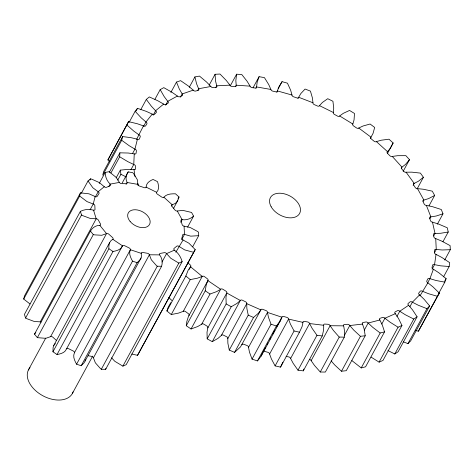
<?xml version="1.0" encoding="UTF-8"?>
<svg xmlns="http://www.w3.org/2000/svg" width="474" height="474" viewBox="0 0 474 474"><rect width="100%" height="100%" fill="white"/><g stroke="black" fill="none" stroke-linecap="round" stroke-linejoin="round"><path stroke-width="0.71" d="M110.922 172.974L119.703 156.799L119.881 152.829L128.211 153.025L134.249 153.872A1.819 1.173 28.5 0 0 136.074 153.238L136.405 150.951A1.819 1.173 28.5 0 0 134.936 149.126L129.266 145.773L121.7 140.263L122.636 136.559L131.286 137.727L137.419 139.238A1.819 1.173 28.5 0 0 139.445 138.858L140.221 136.755A1.819 1.173 28.5 0 0 139.024 134.871L133.739 131.055L126.884 124.994L128.543 121.634L137.353 123.755L143.468 125.894A1.819 1.173 28.5 0 0 145.648 125.782L146.851 123.898A1.819 1.173 28.5 0 0 145.956 121.99L141.157 117.789L135.137 111.289L137.501 108.339L146.288 111.372L152.267 114.104A1.819 1.173 28.5 0 0 154.565 114.252L156.171 112.628A1.819 1.173 28.5 0 0 155.596 110.738L151.372 106.229L146.312 99.427L149.328 96.933L157.931 100.82L163.654 104.09A1.819 1.173 28.5 0 0 166.018 104.505L167.997 103.172A1.819 1.173 28.5 0 0 167.749 101.329L164.194 96.601L160.188 89.622L163.797 87.649L172.038 92.306L177.4 96.05A1.819 1.173 28.5 0 0 179.794 96.72L182.105 95.707A1.819 1.173 28.5 0 0 182.188 93.947L179.362 89.094L176.488 82.079L180.624 80.651L188.35 86.001L193.238 90.143A1.819 1.173 28.5 0 0 195.614 91.055L198.215 90.374A1.819 1.173 28.5 0 0 198.63 88.739L196.592 83.857L194.903 76.936L199.483 76.089L206.546 82.014L210.865 86.481A1.819 1.173 28.5 0 0 213.17 87.613L216.008 87.287A1.819 1.173 28.5 0 0 216.754 85.806L215.534 80.983L215.072 74.294L220.007 74.045L226.264 80.438L229.937 85.136A1.819 1.173 28.5 0 0 232.13 86.475L235.151 86.505A1.819 1.173 28.5 0 0 236.2 85.202L235.839 80.533L236.603 74.211L241.799 74.56L247.126 81.297L250.076 86.138A1.819 1.173 28.5 0 0 252.115 87.649L255.261 88.034A1.819 1.173 28.5 0 0 256.6 86.938L257.092 82.517L259.077 76.681L264.427 77.623L268.728 84.568L270.903 89.456A1.819 1.173 28.5 0 0 272.74 91.115L275.951 91.849A1.819 1.173 28.5 0 0 277.557 90.978L291.996 95.037A1.819 1.173 28.5 0 0 293.607 96.809L296.819 97.881A1.819 1.173 28.5 0 0 298.656 97.253L312.959 102.769A1.819 1.173 28.5 0 0 314.303 104.624L317.456 106.004A1.819 1.173 28.5 0 0 319.488 105.637L333.376 112.504A1.819 1.173 28.5 0 0 334.431 114.4L337.458 116.071A1.819 1.173 28.5 0 0 339.645 115.964L352.852 124.046A1.819 1.173 28.5 0 0 353.598 125.948L356.442 127.873A1.819 1.173 28.5 0 0 358.747 128.033L371.006 137.176A1.819 1.173 28.5 0 0 371.426 139.048L374.033 141.187A1.819 1.173 28.5 0 0 376.409 141.608L381.286 140.209L388.994 139.202L393.142 142.952L390.298 148.362L387.483 151.633A1.819 1.173 28.5 0 0 387.578 153.44L389.895 155.756A1.819 1.173 28.5 0 0 392.288 156.432L397.639 155.697L405.874 155.662L409.495 159.673L403.173 171.315M134.249 153.872L133.763 164.478L130.954 169.656M187.811 262.726L190.275 264.96A1.819 1.173 28.5 0 1 190.536 266.803L188.113 270.322L185.855 276.028L190.234 279.624L197.628 278.137L202.232 276.413A1.819 1.173 28.5 0 1 204.578 276.703L207.31 278.742A1.819 1.173 28.5 0 1 207.896 280.632L220.659 289.264A1.819 1.173 28.5 0 1 222.91 289.294L225.849 291.095A1.819 1.173 28.5 0 1 226.756 292.997L240.336 300.492A1.819 1.173 28.5 0 1 242.451 300.249L245.544 301.784A1.819 1.173 28.5 0 1 246.753 303.662L227.787 338.596L227.864 343.188L229.268 350.061L234.559 352.389L240.484 346.927L260.884 309.866A1.819 1.173 28.5 0 1 262.821 309.368L266.009 310.594A1.819 1.173 28.5 0 1 267.49 312.413L268.426 317.195L271.027 324.204L276.419 325.999L280.146 321.099L281.9 317.213A1.819 1.173 28.5 0 1 283.624 316.46L286.841 317.367A1.819 1.173 28.5 0 1 288.571 319.085L290.343 323.961L294.087 330.965L299.485 332.197L302.062 326.645L302.975 322.385A1.819 1.173 28.5 0 1 304.45 321.402L307.638 321.959A1.819 1.173 28.5 0 1 309.581 323.552L312.153 328.429L316.976 335.284L322.261 335.93L323.641 329.839L323.701 325.283A1.819 1.173 28.5 0 1 324.903 324.08L327.996 324.287A1.819 1.173 28.5 0 1 330.111 325.715L333.435 330.496L339.236 337.079L344.32 337.127L344.468 330.603L343.674 325.851A1.819 1.173 28.5 0 1 344.574 324.453L347.513 324.305A1.819 1.173 28.5 0 1 349.765 325.543L353.776 330.135L360.447 336.309L365.217 335.764L364.139 328.944L362.509 324.074A1.819 1.173 28.5 0 1 363.09 322.51L365.815 322.006A1.819 1.173 28.5 0 1 368.162 323.031L372.777 327.35L380.189 332.997L384.556 331.859L382.269 324.874L379.834 319.991A1.819 1.173 28.5 0 1 380.083 318.291L382.548 317.444A1.819 1.173 28.5 0 1 384.935 318.238L390.072 322.19L398.071 327.208L401.958 325.502L398.51 318.487L395.31 313.681A1.819 1.173 28.5 0 1 395.227 311.88L397.378 310.701A1.819 1.173 28.5 0 1 399.766 311.246L405.317 314.76L413.761 319.043L417.084 316.804L412.54 309.895L408.641 305.268A1.819 1.173 28.5 0 1 408.227 303.396L410.022 301.914A1.819 1.173 28.5 0 1 412.362 302.199L418.228 305.209L426.944 308.675L429.64 305.943L424.088 299.278L419.567 294.911A1.819 1.173 28.5 0 1 418.826 293.009L420.231 291.249A1.819 1.173 28.5 0 1 422.482 291.267L428.537 293.708L437.36 296.297L439.374 293.128L432.922 286.835L427.868 282.812A1.819 1.173 28.5 0 1 426.819 280.916L427.815 278.913A1.819 1.173 28.5 0 1 429.924 278.671L436.062 280.501L444.813 282.149L446.111 278.611L438.883 272.805L433.396 269.214A1.819 1.173 28.5 0 1 432.057 267.36L432.614 265.156A1.819 1.173 28.5 0 1 434.545 264.646L440.642 265.831L449.151 266.512L449.708 262.667L441.851 257.471L436.033 254.372A1.819 1.173 28.5 0 1 434.433 252.595L434.54 250.231A1.819 1.173 28.5 0 1 436.252 249.472L442.189 249.982L450.3 249.691L450.104 245.615L441.762 241.124L435.724 238.582A1.819 1.173 28.5 0 1 433.894 236.917L433.556 234.44A1.819 1.173 28.5 0 1 435.019 233.445L440.684 233.273L448.232 232.005L447.284 227.775L438.622 224.084L432.489 222.146A1.819 1.173 28.5 0 1 430.463 220.629L429.681 218.087A1.819 1.173 28.5 0 1 430.866 216.873L436.145 216.026L442.983 213.81L441.306 209.508L432.495 206.682L426.381 205.39A1.819 1.173 28.5 0 1 424.194 204.045L422.986 201.486A1.819 1.173 28.5 0 1 423.875 200.081L428.662 198.57L434.658 195.448L432.282 191.164L423.495 189.262L417.523 188.634A1.819 1.173 28.5 0 1 415.224 187.491L413.612 184.967A1.819 1.173 28.5 0 1 414.181 183.397L418.388 181.252L423.424 177.288L420.397 173.099L411.799 172.151L406.088 172.21A1.819 1.173 28.5 0 1 403.718 171.292L401.727 168.845A1.819 1.173 28.5 0 1 401.97 167.138L405.513 164.407L409.495 159.673M186.264 325.739L186.833 321.485L188.403 316.573L207.896 280.632L206.279 284.59L205.23 290.811L186.264 325.739L191.046 328.974L197.699 326.545L201.693 324.198L220.659 289.264L216.665 291.611L210.012 294.04L191.046 328.974M436.033 254.372L434.545 264.646L432.087 269.173M333.376 112.504L333.72 108.036L332.932 101.276L327.73 98.705L322.421 102.449L319.488 105.637M99.232 183.438L105.21 172.418L109.121 171.701L116.296 177.489L119.412 182.407A1.819 1.173 28.5 0 0 121.67 183.645L125.918 183.687A1.819 1.173 28.5 0 0 127.121 182.484L137.922 184.392A1.819 1.173 28.5 0 0 139.652 186.11L144.173 187.615A1.819 1.173 28.5 0 0 146.111 187.117L156.604 192.302A1.819 1.173 28.5 0 0 157.51 194.21L161.51 196.917A1.819 1.173 28.5 0 0 163.856 197.208C166.718 193.819 171.41 193.783 175.481 193.795L179.018 197L177.667 200.78L173.443 208.56M29.992 303.958L23.7 299.058L24.494 295.9L80.444 192.853L89.005 193.819L95.126 196.526A1.819 1.173 28.5 0 0 97.235 196.277L98.924 193.629A1.819 1.173 28.5 0 0 98.183 191.727L92.857 187.775L88.034 180.955L90.605 178.828L92.086 179.314L99.22 182.526L104.274 186.703A1.819 1.173 28.5 0 0 106.662 187.242L109.915 185.814A1.819 1.173 28.5 0 0 110.169 184.113C106.952 181.08 105.216 176.82 105.21 172.418M23.7 299.058L79.65 196.017L80.444 192.853M95.126 196.526L93.248 203.998L90.078 209.828M137.419 139.238L134.936 149.126L132.477 153.659M146.111 187.117C146.176 183.1 149.737 180.778 153.072 179.45L157.51 181.643C158.648 185.121 159.519 189.404 156.604 192.302M79.65 196.017L87.038 201.622L93.248 203.998A1.819 1.173 28.5 0 1 94.847 205.775L95.007 209.188A1.819 1.173 28.5 0 1 93.544 210.183C89.171 208.838 84.473 209.348 80.39 211.345L81.51 214.995L82.932 215.711L90.19 218.425L96.198 218.81A1.819 1.173 28.5 0 1 98.385 220.155L100.375 223.746A1.819 1.173 28.5 0 1 99.807 225.316L106.537 233.605A1.819 1.173 28.5 0 1 108.937 234.286L112.409 237.427A1.819 1.173 28.5 0 1 112.83 239.299L122.476 245.822A1.819 1.173 28.5 0 1 124.662 245.722L129.017 247.872A1.819 1.173 28.5 0 1 130.368 249.727L74.418 352.769C72.581 356.685 74.685 360.767 76.581 364.198L81.184 365.732L84.082 362.847L141.068 257.957L141.418 256.718L141.252 253.353A1.819 1.173 28.5 0 1 142.858 252.482L147.343 253.27A1.819 1.173 28.5 0 1 149.375 254.781L159.625 254.882C162.167 258.117 162.825 262.389 161.598 266.281L105.649 369.323L101.312 369.282L100.168 368.257L95.351 362.806L93.425 357.829A1.819 1.173 28.5 0 0 91.393 356.312L88.188 355.749M105.649 369.323L105.915 368.316M207.191 338.857L226.163 303.929L225.98 297.317L226.756 292.997L207.79 327.931L207.014 332.244L207.191 338.857L212.281 341.665L218.064 338.341L221.37 335.42L240.336 300.492L237.03 303.407L231.247 306.731L212.281 341.665M85.119 360.998L85.474 359.76M286.124 356.442L288.672 356.892A1.819 1.173 28.5 0 1 290.615 358.48L293.187 363.357L298.01 370.212L303.295 370.864L303.846 369.056M109.69 242.445L53.74 345.487L53.106 347.537L52.946 351.773L57.028 354.534C60.719 353.877 65.056 352.792 66.526 348.87L122.476 245.822C121.006 249.751 116.669 250.829 112.978 251.487L108.896 248.726C108.558 245.159 109.281 241.047 112.83 239.299M188.93 315.566A1.819 1.173 28.5 0 0 188.344 313.67L185.607 311.637A1.819 1.173 28.5 0 0 183.266 311.341L178.662 313.065L171.268 314.558L166.889 310.962L168.276 307.039L170.836 302.619M262.934 352.146L261.18 356.033L257.453 360.933L252.061 359.132L249.46 352.129L248.524 347.347A1.819 1.173 28.5 0 0 247.043 345.528L243.855 344.302A1.819 1.173 28.5 0 0 241.918 344.799M433.396 269.214L429.924 278.671L427.465 283.197M282.86 362.201L280.519 367.131L275.121 365.892L271.371 358.895L269.605 354.019A1.819 1.173 28.5 0 0 267.875 352.301L264.658 351.394A1.819 1.173 28.5 0 0 263.177 351.589M352.852 124.046L354.048 119.898L354.487 113.464L349.539 110.442L343.306 113.327L339.645 115.964M109.423 161.35L107.912 159.922L128.543 121.634M143.468 125.894L136.565 139.403M81.344 193.268L88.034 180.955M89.906 180.126L90.605 178.828M107.912 159.922L126.884 124.994M80.39 211.345L24.441 314.392L25.566 318.042L26.988 318.753L34.241 321.467L40.249 321.858A1.819 1.173 28.5 0 1 41.125 322.036M129.165 122.286L135.137 111.289M136.097 110.928L137.501 108.339M122.636 136.559L103.67 171.493L102.734 175.19L121.7 140.263M25.566 318.042L81.51 214.995M140.695 109.772L146.312 99.427M95.369 196.911L98.183 191.727L104.274 186.703M109.346 172.234L119.881 152.829M154.915 99.327L160.188 89.622M108.759 186.709L110.169 184.113L119.412 182.407M143.498 126.522L145.956 121.99L152.267 114.104M116.13 177.886L120.343 170.125L128.193 169.342L134.006 169.514A1.819 1.173 28.5 0 0 135.6 168.631L135.487 166.208A1.819 1.173 28.5 0 0 133.763 164.478L127.82 161.652L119.703 156.799M40.249 321.858L96.198 218.81L93.544 210.183M117.759 180.108L120.917 174.29L120.343 170.125M153.138 115.265L155.596 110.738L163.654 104.09M90.451 231.111L93.301 234.618L94.77 234.885L101.762 235.276L106.537 233.605L50.594 336.653L45.818 338.317L37.351 337.66L34.507 334.152L90.451 231.111C92.341 227.68 95.825 225.322 99.807 225.316M37.351 337.66L93.301 234.618M170.871 92.43L176.488 82.079M122.233 182.905L128.217 171.89L132.791 172.696L133.715 173.816L137.282 179.575L137.922 184.392M165.645 105.21L167.749 101.329L177.4 96.05M126.06 184.427L127.121 182.484C125.255 179.03 125.966 174.953 128.217 171.89M28.41 369.969L45.711 338.098M180.434 97.182L182.188 93.947L193.238 90.143M189.286 87.287L194.903 76.936M52.946 351.773L108.896 248.726M197.575 90.682L198.63 88.739L210.865 86.481M57.028 354.534L112.978 251.487M209.099 85.29L215.072 74.294M215.7 87.743L216.754 85.806L229.937 85.136M76.581 364.198L132.53 261.15C130.634 257.72 128.531 253.637 130.368 249.727L141.252 253.353M230.281 85.853L236.603 74.211M81.184 365.732L137.134 262.685L140.031 259.799L141.068 257.957M235.501 86.493L236.2 85.202L250.076 86.138M171.523 206.077L172.228 204.78L175.433 203.376L177.667 200.78M72.528 393.189L92.661 356.116M177.963 198.944L179.018 197M93.425 357.829L149.375 254.781L151.301 259.758L156.118 265.209L157.261 266.234L161.598 266.281M253.104 87.678L259.077 76.681M180.677 222.259L182.087 219.663L177.288 211.013A1.819 1.173 28.5 0 1 174.947 209.982L172.151 206.54A1.819 1.173 28.5 0 1 172.228 204.78L163.856 197.208M101.312 369.282L157.261 266.234M255.901 88.229L256.6 86.938L270.903 89.456M162.001 262.027L166.575 253.602L174.414 250.159C178.301 252.932 180.908 257.074 182.14 261.642L126.191 364.69L122.879 366.141L114.809 361.295L111.544 357.775M187.609 227.123L193.593 216.108L191.561 212.447L182.798 210.361L177.288 211.013M181.666 239.566L184.481 234.381L184.084 226.151A1.819 1.173 28.5 0 1 182.146 224.558L181.044 220.979A1.819 1.173 28.5 0 1 182.087 219.663C186.27 220.327 190.489 218.958 193.593 216.108M175.824 252.215L183.065 239.998A1.819 1.173 28.5 0 1 181.874 238.114L182.65 235.015A1.819 1.173 28.5 0 1 184.481 234.381L190.738 236.159L198.707 235.661L198.541 232.183L197.237 231.288L190.323 227.561L184.084 226.151M122.879 366.141L178.822 263.1L182.14 261.642M278.185 88.774L282.054 81.658L287.457 83.175L290.645 90.196L291.996 95.037M192.728 246.681L198.707 235.661M276.852 92.276L278.896 86.896L282.054 81.658M131.796 354.037L137.537 355.328L195.205 249.585L188.96 243.233L183.065 239.998M195.205 249.585L137.537 355.328M189.132 269.392L190.187 267.454M166.889 310.962L185.855 276.028M171.268 314.558L190.234 279.624M297.95 98.551L300.812 93.585L305.084 89.047L310.44 91.115L312.449 98.071L312.959 102.769M183.266 311.341L202.232 276.413L190.536 266.803M229.268 350.061L248.234 315.133L246.83 308.254L246.753 303.662L260.884 309.866L258.33 313.302L253.525 317.456L234.559 352.389M248.524 347.347L267.49 312.413L281.9 317.213L280.845 319.156M370.301 138.467L373.026 133.431L374.685 127.453L370.099 124.028L363.054 125.995L358.747 128.033M252.061 359.132L271.027 324.204M257.453 360.933L276.419 325.999M263.283 351.501L265.393 347.62M267.146 344.385L267.851 343.087M269.955 339.206L270.66 337.915M272.769 334.034L274.873 330.153M276.632 326.918L277.331 325.62M278.037 324.329L278.736 323.037M279.441 321.739L280.14 320.448M261.18 356.033L280.952 319.6M269.605 354.019L288.571 319.085L302.975 322.385M387.525 153.303L393.142 142.952M275.121 365.892L294.087 330.965M280.519 367.131L299.485 332.197M290.615 358.48L309.581 323.552L323.701 325.283M401.271 168.436L401.97 167.138L392.288 156.432M298.01 370.212L316.976 335.284M303.295 370.864L322.261 335.93M344.32 337.127L325.354 372.06L320.27 372.007L314.469 365.43L311.145 360.649L330.111 325.715L343.674 325.851M413.127 185.334L414.181 183.397L406.088 172.21M417.102 188.93L423.424 177.288M320.27 372.007L339.236 337.079M344.497 335.242L349.765 325.543L362.509 324.074M423.169 201.373L423.875 200.081L417.523 188.634M429.041 205.799L434.658 195.448M331.13 360.892L334.81 365.069L341.481 371.243L360.447 336.309M364.299 330.147L368.162 323.031L379.834 319.991M365.217 335.764L346.251 370.692L341.481 371.243M429.811 218.816L430.866 216.873L426.381 205.39M381.771 324.056L384.935 318.238L395.31 313.681M437.366 224.161L442.983 213.81M351.892 360.596L361.218 367.931L380.189 332.997M433.615 236.034L435.019 233.445L432.489 222.146M384.556 331.859L365.59 366.793L361.218 367.931M396.957 316.419L399.766 311.246L408.641 305.268M434.498 252.707L436.252 249.472L435.724 238.582M442.959 241.71L448.232 232.005M371.106 357.123L379.105 362.136L398.071 327.208M409.903 306.725L412.362 302.199L419.567 294.911M401.958 325.502L382.992 360.436L379.105 362.136M420.023 295.794L427.868 282.812M444.683 260.042L450.3 249.691M387.969 350.582L394.795 353.977L413.761 319.043M417.084 316.804L398.119 351.738L394.795 353.977M443.534 276.863L449.151 266.512M403.356 341.873L407.972 343.603L426.944 308.675M429.64 305.943L410.674 340.877L407.972 343.603M444.707 281.195L446.111 278.611M438.136 294.443L444.813 282.149M415.704 330.538L418.394 331.225L437.36 296.297M439.374 293.128L418.394 331.225M53.74 345.487L55.387 343.579M34.507 334.152L35.823 332.363M193.487 252.287L184.706 249.899L178.994 246.385A1.819 1.173 28.5 0 0 176.695 246.237L174.171 248.317A1.819 1.173 28.5 0 0 174.414 250.159M132.53 261.15L137.134 262.685M248.234 315.133L253.525 317.456M126.007 176.843L120.917 174.29M178.822 263.1L170.758 258.247L166.575 253.602A1.819 1.173 28.5 0 0 164.205 252.689L160.372 253.4A1.819 1.173 28.5 0 0 159.625 254.882M226.163 303.929L231.247 306.731M205.23 290.811L210.012 294.04M376.409 141.608L387.483 151.633M168.839 297.66L171.31 299.894A1.819 1.173 28.5 0 1 171.831 300.563M56.459 340.474L52.987 337.328A1.819 1.173 28.5 0 0 50.594 336.653M137.756 183.485L138.035 184.747A1.819 1.173 28.5 0 1 137.981 185.381M134.006 169.514L134.966 176.464M201.693 324.198A1.819 1.173 28.5 0 1 203.944 324.222L206.883 326.023A1.819 1.173 28.5 0 1 207.79 327.931M221.37 335.42A1.819 1.173 28.5 0 1 223.485 335.183L226.578 336.712A1.819 1.173 28.5 0 1 227.787 338.596M309.901 359.44A1.819 1.173 28.5 0 1 311.145 360.649M66.526 348.87A1.819 1.173 28.5 0 1 68.718 348.763L73.073 350.914A1.819 1.173 28.5 0 1 74.418 352.769M73.079 391.891A24.932 16.092 28.5 0 1 42.275 395.435A24.932 16.092 28.5 0 1 30.004 367.646M271.158 206.771A16.62 10.73 28.5 0 0 297.921 215.522A16.62 10.73 28.5 0 0 285.935 194.293A16.62 10.73 28.5 0 0 271.158 206.771M130.125 221.459A12.087 7.803 28.5 0 0 149.399 224.7A12.087 7.803 28.5 0 0 137.205 209.935A12.087 7.803 28.5 0 0 130.125 221.459"/></g></svg>
